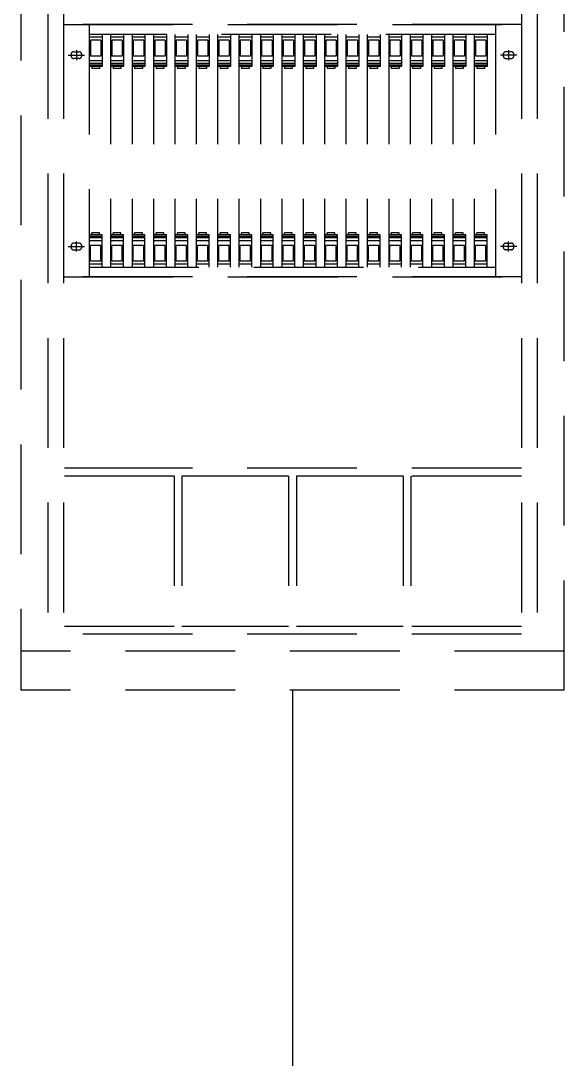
# Model space of a CAD drawing. Header units: millimetres. Extents: x 0 to 2521, y -5 to 594.
# Drawn here: x 2076.96 to 2101.73, y 333.28 to 380.62 of the extents above; entities that cross this region are included whole.
import ezdxf

# ---------------------------------------------------------------- set-up
doc = ezdxf.new("R2010")
doc.units = ezdxf.units.MM
doc.header["$LTSCALE"] = 10
doc.linetypes.add('A-DASHD01', pattern=[0.75, 0.5, -0.25])
doc.layers.add('CZ-SYMB', color=2, linetype='Continuous')
doc.layers.add('TT-CABL', color=4, linetype='Continuous')

msp = doc.modelspace()

# ---------------------------------------------------------------- linework, layer by layer
at = {"layer": 'CZ-SYMB', "linetype": 'A-DASHD01'}
for p, q in [((2076.957, 413.808), (2076.957, 350.11)), ((2076.957, 413.808), (2076.957, 350.11)), ((2101.728, 350.11), (2101.728, 413.808)), ((2101.728, 350.11), (2101.728, 413.808)), ((2078.195, 411.153), (2078.195, 351.879)), ((2078.195, 411.153), (2078.195, 351.879)), ((2078.903, 411.153), (2078.903, 351.879)), ((2078.903, 411.153), (2078.903, 351.879)), ((2099.782, 411.153), (2099.782, 351.879)), ((2099.782, 411.153), (2099.782, 351.879)), ((2100.489, 411.153), (2100.489, 351.879)), ((2100.489, 411.153), (2100.489, 351.879)), ((2099.781, 380.444), (2078.902, 380.444)), ((2078.902, 380.444), (2099.781, 380.444)), ((2080.08, 380.444), (2080.08, 368.943)), ((2098.601, 380.444), (2098.601, 368.943)), ((2098.601, 380.002), (2080.079, 380.002)), ((2080.668, 379.867), (2080.079, 379.867)), ((2080.609, 379.732), (2080.138, 379.732)), ((2080.138, 379.732), (2080.138, 379.005)), ((2080.609, 379.732), (2080.609, 379.005)), ((2080.668, 380.002), (2080.668, 378.532)), ((2081.054, 380.002), (2081.054, 369.386)), ((2081.643, 379.867), (2081.054, 379.867)), ((2081.584, 379.732), (2081.113, 379.732)), ((2081.113, 379.732), (2081.113, 379.005)), ((2081.584, 379.732), (2081.584, 379.005)), ((2081.643, 380.002), (2081.643, 378.532)), ((2082.028, 380.002), (2082.028, 369.386)), ((2082.618, 379.867), (2082.029, 379.867)), ((2082.559, 379.732), (2082.087, 379.732)), ((2082.087, 379.732), (2082.087, 379.005)), ((2082.559, 379.732), (2082.559, 379.005)), ((2082.618, 380.002), (2082.618, 378.532)), ((2083.003, 380.002), (2083.003, 369.386)), ((2083.592, 379.867), (2083.003, 379.867)), ((2083.533, 379.732), (2083.062, 379.732)), ((2083.062, 379.732), (2083.062, 379.005)), ((2083.533, 379.732), (2083.533, 379.005)), ((2083.592, 380.002), (2083.592, 378.532)), ((2083.978, 380.002), (2083.978, 369.386)), ((2084.567, 379.867), (2083.978, 379.867)), ((2084.508, 379.732), (2084.037, 379.732)), ((2084.037, 379.732), (2084.037, 379.005)), ((2084.508, 379.732), (2084.508, 379.005)), ((2084.567, 380.002), (2084.567, 378.532)), ((2084.953, 380.002), (2084.953, 369.386)), ((2085.542, 379.867), (2084.953, 379.867)), ((2085.483, 379.732), (2085.012, 379.732)), ((2085.012, 379.732), (2085.012, 379.005)), ((2085.483, 379.732), (2085.483, 379.005)), ((2085.542, 380.002), (2085.542, 378.532)), ((2085.928, 380.002), (2085.928, 369.386)), ((2086.517, 379.867), (2085.928, 379.867)), ((2086.458, 379.732), (2085.987, 379.732)), ((2085.987, 379.732), (2085.987, 379.005)), ((2086.458, 379.732), (2086.458, 379.005)), ((2086.517, 380.002), (2086.517, 378.532)), ((2086.903, 380.002), (2086.903, 369.386)), ((2087.492, 379.867), (2086.903, 379.867)), ((2087.433, 379.732), (2086.962, 379.732)), ((2086.962, 379.732), (2086.962, 379.005)), ((2087.433, 379.732), (2087.433, 379.005)), ((2087.492, 380.002), (2087.492, 378.532)), ((2087.877, 380.002), (2087.877, 369.386)), ((2088.467, 379.867), (2087.878, 379.867)), ((2088.408, 379.732), (2087.936, 379.732)), ((2087.936, 379.732), (2087.936, 379.005)), ((2088.408, 379.732), (2088.408, 379.005)), ((2088.467, 380.002), (2088.467, 378.532)), ((2088.852, 380.002), (2088.852, 369.386)), ((2089.441, 379.867), (2088.852, 379.867)), ((2089.382, 379.732), (2088.911, 379.732)), ((2088.911, 379.732), (2088.911, 379.005)), ((2089.382, 379.732), (2089.382, 379.005)), ((2089.441, 380.002), (2089.441, 378.532)), ((2089.827, 380.002), (2089.827, 369.386)), ((2090.416, 379.867), (2089.827, 379.867)), ((2090.357, 379.732), (2089.886, 379.732)), ((2089.886, 379.732), (2089.886, 379.005)), ((2090.357, 379.732), (2090.357, 379.005)), ((2090.416, 380.002), (2090.416, 378.532)), ((2090.802, 380.002), (2090.802, 369.386)), ((2091.391, 379.867), (2090.802, 379.867)), ((2091.332, 379.732), (2090.861, 379.732)), ((2090.861, 379.732), (2090.861, 379.005)), ((2091.332, 379.732), (2091.332, 379.005)), ((2091.391, 380.002), (2091.391, 378.532)), ((2091.777, 380.002), (2091.777, 369.386)), ((2092.366, 379.867), (2091.777, 379.867)), ((2092.307, 379.732), (2091.836, 379.732)), ((2091.836, 379.732), (2091.836, 379.005)), ((2092.307, 379.732), (2092.307, 379.005)), ((2092.366, 380.002), (2092.366, 378.532)), ((2092.752, 380.002), (2092.752, 369.386)), ((2093.341, 379.867), (2092.752, 379.867)), ((2093.282, 379.732), (2092.811, 379.732)), ((2092.811, 379.732), (2092.811, 379.005)), ((2093.282, 379.732), (2093.282, 379.005)), ((2093.341, 380.002), (2093.341, 378.532)), ((2093.726, 380.002), (2093.726, 369.386)), ((2094.316, 379.867), (2093.727, 379.867)), ((2094.257, 379.732), (2093.785, 379.732)), ((2093.785, 379.732), (2093.785, 379.005)), ((2094.257, 379.732), (2094.257, 379.005)), ((2094.316, 380.002), (2094.316, 378.532)), ((2094.701, 380.002), (2094.701, 369.386)), ((2095.29, 379.867), (2094.701, 379.867)), ((2095.231, 379.732), (2094.76, 379.732)), ((2094.76, 379.732), (2094.76, 379.005)), ((2095.231, 379.732), (2095.231, 379.005)), ((2095.29, 380.002), (2095.29, 378.532)), ((2095.676, 380.002), (2095.676, 369.386)), ((2096.265, 379.867), (2095.676, 379.867)), ((2096.206, 379.732), (2095.735, 379.732)), ((2095.735, 379.732), (2095.735, 379.005)), ((2096.206, 379.732), (2096.206, 379.005)), ((2096.265, 380.002), (2096.265, 378.532)), ((2096.651, 380.002), (2096.651, 369.386)), ((2097.24, 379.867), (2096.651, 379.867)), ((2097.181, 379.732), (2096.71, 379.732)), ((2096.71, 379.732), (2096.71, 379.005)), ((2097.181, 379.732), (2097.181, 379.005)), ((2097.24, 380.002), (2097.24, 378.532)), ((2097.626, 380.002), (2097.626, 369.386)), ((2098.215, 379.867), (2097.626, 379.867)), ((2098.156, 379.732), (2097.685, 379.732)), ((2097.685, 379.732), (2097.685, 379.005)), ((2098.156, 379.732), (2098.156, 379.005)), ((2098.215, 380.002), (2098.215, 378.532)), ((2079.493, 379.287), (2079.493, 378.824)), ((2099.19, 379.287), (2099.19, 378.824)), ((2079.122, 379.055), (2079.863, 379.055)), ((2080.668, 378.802), (2080.079, 378.802)), ((2080.609, 379.005), (2080.138, 379.005)), ((2081.643, 378.802), (2081.054, 378.802)), ((2081.584, 379.005), (2081.113, 379.005)), ((2082.618, 378.802), (2082.029, 378.802)), ((2082.559, 379.005), (2082.087, 379.005)), ((2083.592, 378.802), (2083.003, 378.802)), ((2083.533, 379.005), (2083.062, 379.005)), ((2084.567, 378.802), (2083.978, 378.802)), ((2084.508, 379.005), (2084.037, 379.005)), ((2085.542, 378.802), (2084.953, 378.802)), ((2085.483, 379.005), (2085.012, 379.005)), ((2086.517, 378.802), (2085.928, 378.802)), ((2086.458, 379.005), (2085.987, 379.005)), ((2087.492, 378.802), (2086.903, 378.802)), ((2087.433, 379.005), (2086.962, 379.005)), ((2088.467, 378.802), (2087.878, 378.802)), ((2088.408, 379.005), (2087.936, 379.005)), ((2089.441, 378.802), (2088.852, 378.802)), ((2089.382, 379.005), (2088.911, 379.005)), ((2090.416, 378.802), (2089.827, 378.802)), ((2090.357, 379.005), (2089.886, 379.005)), ((2091.391, 378.802), (2090.802, 378.802)), ((2091.332, 379.005), (2090.861, 379.005)), ((2092.366, 378.802), (2091.777, 378.802)), ((2092.307, 379.005), (2091.836, 379.005)), ((2093.341, 378.802), (2092.752, 378.802)), ((2093.282, 379.005), (2092.811, 379.005)), ((2094.316, 378.802), (2093.727, 378.802)), ((2094.257, 379.005), (2093.785, 379.005)), ((2095.29, 378.802), (2094.701, 378.802)), ((2095.231, 379.005), (2094.76, 379.005)), ((2096.265, 378.802), (2095.676, 378.802)), ((2096.206, 379.005), (2095.735, 379.005)), ((2097.24, 378.802), (2096.651, 378.802)), ((2097.181, 379.005), (2096.71, 379.005)), ((2098.215, 378.802), (2097.626, 378.802)), ((2098.156, 379.005), (2097.685, 379.005)), ((2099.56, 379.055), (2098.819, 379.055)), ((2080.668, 378.667), (2080.079, 378.667)), ((2080.668, 378.6), (2080.079, 378.6)), ((2080.668, 378.532), (2080.079, 378.532)), ((2080.197, 378.532), (2080.197, 378.438)), ((2080.55, 378.438), (2080.197, 378.438)), ((2080.55, 378.532), (2080.55, 378.438)), ((2081.643, 378.667), (2081.054, 378.667)), ((2081.643, 378.6), (2081.054, 378.6)), ((2081.643, 378.532), (2081.054, 378.532)), ((2081.171, 378.532), (2081.171, 378.438)), ((2081.525, 378.438), (2081.171, 378.438)), ((2081.525, 378.532), (2081.525, 378.438)), ((2082.618, 378.667), (2082.029, 378.667)), ((2082.618, 378.6), (2082.029, 378.6)), ((2082.618, 378.532), (2082.029, 378.532)), ((2082.146, 378.532), (2082.146, 378.438)), ((2082.5, 378.438), (2082.146, 378.438)), ((2082.5, 378.532), (2082.5, 378.438)), ((2083.592, 378.667), (2083.003, 378.667)), ((2083.592, 378.6), (2083.003, 378.6)), ((2083.592, 378.532), (2083.003, 378.532)), ((2083.121, 378.532), (2083.121, 378.438)), ((2083.475, 378.438), (2083.121, 378.438)), ((2083.475, 378.532), (2083.475, 378.438)), ((2084.567, 378.667), (2083.978, 378.667)), ((2084.567, 378.6), (2083.978, 378.6)), ((2084.567, 378.532), (2083.978, 378.532)), ((2084.096, 378.532), (2084.096, 378.438)), ((2084.449, 378.438), (2084.096, 378.438)), ((2084.449, 378.532), (2084.449, 378.438)), ((2085.542, 378.667), (2084.953, 378.667)), ((2085.542, 378.6), (2084.953, 378.6)), ((2085.542, 378.532), (2084.953, 378.532)), ((2085.071, 378.532), (2085.071, 378.438)), ((2085.424, 378.438), (2085.071, 378.438)), ((2085.424, 378.532), (2085.424, 378.438)), ((2086.517, 378.667), (2085.928, 378.667)), ((2086.517, 378.6), (2085.928, 378.6)), ((2086.517, 378.532), (2085.928, 378.532)), ((2086.046, 378.532), (2086.046, 378.438)), ((2086.399, 378.438), (2086.046, 378.438)), ((2086.399, 378.532), (2086.399, 378.438)), ((2087.492, 378.667), (2086.903, 378.667)), ((2087.492, 378.6), (2086.903, 378.6)), ((2087.492, 378.532), (2086.903, 378.532)), ((2087.021, 378.532), (2087.021, 378.438)), ((2087.374, 378.438), (2087.021, 378.438)), ((2087.374, 378.532), (2087.374, 378.438)), ((2088.467, 378.667), (2087.878, 378.667)), ((2088.467, 378.6), (2087.878, 378.6)), ((2088.467, 378.532), (2087.878, 378.532)), ((2087.995, 378.532), (2087.995, 378.438)), ((2088.349, 378.438), (2087.995, 378.438)), ((2088.349, 378.532), (2088.349, 378.438)), ((2089.441, 378.667), (2088.852, 378.667)), ((2089.441, 378.6), (2088.852, 378.6)), ((2089.441, 378.532), (2088.852, 378.532)), ((2088.97, 378.532), (2088.97, 378.438)), ((2089.324, 378.438), (2088.97, 378.438)), ((2089.324, 378.532), (2089.324, 378.438)), ((2090.416, 378.667), (2089.827, 378.667)), ((2090.416, 378.6), (2089.827, 378.6)), ((2090.416, 378.532), (2089.827, 378.532)), ((2089.945, 378.532), (2089.945, 378.438)), ((2090.298, 378.438), (2089.945, 378.438)), ((2090.298, 378.532), (2090.298, 378.438)), ((2091.391, 378.667), (2090.802, 378.667)), ((2091.391, 378.6), (2090.802, 378.6)), ((2091.391, 378.532), (2090.802, 378.532)), ((2090.92, 378.532), (2090.92, 378.438)), ((2091.273, 378.438), (2090.92, 378.438)), ((2091.273, 378.532), (2091.273, 378.438)), ((2092.366, 378.667), (2091.777, 378.667)), ((2092.366, 378.6), (2091.777, 378.6)), ((2092.366, 378.532), (2091.777, 378.532)), ((2091.895, 378.532), (2091.895, 378.438)), ((2092.248, 378.438), (2091.895, 378.438)), ((2092.248, 378.532), (2092.248, 378.438)), ((2093.341, 378.667), (2092.752, 378.667)), ((2093.341, 378.6), (2092.752, 378.6)), ((2093.341, 378.532), (2092.752, 378.532)), ((2092.87, 378.532), (2092.87, 378.438)), ((2093.223, 378.438), (2092.87, 378.438)), ((2093.223, 378.532), (2093.223, 378.438)), ((2094.316, 378.667), (2093.727, 378.667)), ((2094.316, 378.6), (2093.727, 378.6)), ((2094.316, 378.532), (2093.727, 378.532)), ((2093.844, 378.532), (2093.844, 378.438)), ((2094.198, 378.438), (2093.844, 378.438)), ((2094.198, 378.532), (2094.198, 378.438)), ((2095.29, 378.667), (2094.701, 378.667)), ((2095.29, 378.6), (2094.701, 378.6)), ((2095.29, 378.532), (2094.701, 378.532)), ((2094.819, 378.532), (2094.819, 378.438)), ((2095.173, 378.438), (2094.819, 378.438)), ((2095.173, 378.532), (2095.173, 378.438)), ((2096.265, 378.667), (2095.676, 378.667)), ((2096.265, 378.6), (2095.676, 378.6)), ((2096.265, 378.532), (2095.676, 378.532)), ((2095.794, 378.532), (2095.794, 378.438)), ((2096.147, 378.438), (2095.794, 378.438)), ((2096.147, 378.532), (2096.147, 378.438)), ((2097.24, 378.667), (2096.651, 378.667)), ((2097.24, 378.6), (2096.651, 378.6)), ((2097.24, 378.532), (2096.651, 378.532)), ((2096.769, 378.532), (2096.769, 378.438)), ((2097.122, 378.438), (2096.769, 378.438)), ((2097.122, 378.532), (2097.122, 378.438)), ((2098.215, 378.667), (2097.626, 378.667)), ((2098.215, 378.6), (2097.626, 378.6)), ((2098.215, 378.532), (2097.626, 378.532)), ((2097.744, 378.532), (2097.744, 378.438)), ((2098.097, 378.438), (2097.744, 378.438)), ((2098.097, 378.532), (2098.097, 378.438)), ((2080.668, 370.855), (2080.079, 370.855)), ((2080.668, 370.788), (2080.079, 370.788)), ((2080.668, 370.72), (2080.079, 370.72)), ((2080.55, 370.95), (2080.197, 370.95)), ((2080.197, 370.855), (2080.197, 370.95)), ((2080.55, 370.855), (2080.55, 370.95)), ((2080.668, 369.386), (2080.668, 370.855)), ((2081.643, 370.855), (2081.054, 370.855)), ((2081.643, 370.788), (2081.054, 370.788)), ((2081.643, 370.72), (2081.054, 370.72)), ((2081.171, 370.855), (2081.171, 370.95)), ((2081.525, 370.95), (2081.171, 370.95)), ((2081.525, 370.855), (2081.525, 370.95)), ((2081.643, 369.386), (2081.643, 370.855)), ((2082.618, 370.855), (2082.029, 370.855)), ((2082.618, 370.788), (2082.029, 370.788)), ((2082.618, 370.72), (2082.029, 370.72)), ((2082.5, 370.95), (2082.146, 370.95)), ((2082.146, 370.855), (2082.146, 370.95)), ((2082.5, 370.855), (2082.5, 370.95)), ((2082.618, 369.386), (2082.618, 370.855)), ((2083.592, 370.855), (2083.003, 370.855)), ((2083.592, 370.788), (2083.003, 370.788)), ((2083.592, 370.72), (2083.003, 370.72)), ((2083.121, 370.855), (2083.121, 370.95)), ((2083.475, 370.95), (2083.121, 370.95)), ((2083.475, 370.855), (2083.475, 370.95)), ((2083.592, 369.386), (2083.592, 370.855)), ((2084.567, 370.855), (2083.978, 370.855)), ((2084.567, 370.788), (2083.978, 370.788)), ((2084.567, 370.72), (2083.978, 370.72)), ((2084.096, 370.855), (2084.096, 370.95)), ((2084.449, 370.95), (2084.096, 370.95)), ((2084.449, 370.855), (2084.449, 370.95)), ((2084.567, 369.386), (2084.567, 370.855)), ((2085.542, 370.855), (2084.953, 370.855)), ((2085.542, 370.788), (2084.953, 370.788)), ((2085.542, 370.72), (2084.953, 370.72)), ((2085.424, 370.95), (2085.071, 370.95)), ((2085.071, 370.855), (2085.071, 370.95)), ((2085.424, 370.855), (2085.424, 370.95)), ((2085.542, 369.386), (2085.542, 370.855)), ((2086.517, 370.855), (2085.928, 370.855)), ((2086.517, 370.788), (2085.928, 370.788)), ((2086.517, 370.72), (2085.928, 370.72)), ((2086.046, 370.855), (2086.046, 370.95)), ((2086.399, 370.95), (2086.046, 370.95)), ((2086.399, 370.855), (2086.399, 370.95)), ((2086.517, 369.386), (2086.517, 370.855)), ((2087.492, 370.855), (2086.903, 370.855)), ((2087.492, 370.788), (2086.903, 370.788)), ((2087.492, 370.72), (2086.903, 370.72)), ((2087.021, 370.855), (2087.021, 370.95)), ((2087.374, 370.95), (2087.021, 370.95)), ((2087.374, 370.855), (2087.374, 370.95)), ((2087.492, 369.386), (2087.492, 370.855)), ((2088.467, 370.855), (2087.878, 370.855)), ((2088.467, 370.788), (2087.878, 370.788)), ((2088.467, 370.72), (2087.878, 370.72)), ((2088.349, 370.95), (2087.995, 370.95)), ((2087.995, 370.855), (2087.995, 370.95)), ((2088.349, 370.855), (2088.349, 370.95)), ((2088.467, 369.386), (2088.467, 370.855)), ((2089.441, 370.855), (2088.852, 370.855)), ((2089.441, 370.788), (2088.852, 370.788)), ((2089.441, 370.72), (2088.852, 370.72)), ((2089.324, 370.95), (2088.97, 370.95)), ((2088.97, 370.855), (2088.97, 370.95)), ((2089.324, 370.855), (2089.324, 370.95)), ((2089.441, 369.386), (2089.441, 370.855)), ((2090.416, 370.855), (2089.827, 370.855)), ((2090.416, 370.788), (2089.827, 370.788)), ((2090.416, 370.72), (2089.827, 370.72)), ((2089.945, 370.855), (2089.945, 370.95)), ((2090.298, 370.95), (2089.945, 370.95)), ((2090.298, 370.855), (2090.298, 370.95)), ((2090.416, 369.386), (2090.416, 370.855)), ((2091.391, 370.855), (2090.802, 370.855)), ((2091.391, 370.788), (2090.802, 370.788)), ((2091.391, 370.72), (2090.802, 370.72)), ((2091.273, 370.95), (2090.92, 370.95)), ((2090.92, 370.855), (2090.92, 370.95)), ((2091.273, 370.855), (2091.273, 370.95)), ((2091.391, 369.386), (2091.391, 370.855)), ((2092.366, 370.855), (2091.777, 370.855)), ((2092.366, 370.788), (2091.777, 370.788)), ((2092.366, 370.72), (2091.777, 370.72)), ((2091.895, 370.855), (2091.895, 370.95)), ((2092.248, 370.95), (2091.895, 370.95)), ((2092.248, 370.855), (2092.248, 370.95)), ((2092.366, 369.386), (2092.366, 370.855)), ((2093.341, 370.855), (2092.752, 370.855)), ((2093.341, 370.788), (2092.752, 370.788)), ((2093.341, 370.72), (2092.752, 370.72)), ((2092.87, 370.855), (2092.87, 370.95)), ((2093.223, 370.95), (2092.87, 370.95)), ((2093.223, 370.855), (2093.223, 370.95)), ((2093.341, 369.386), (2093.341, 370.855)), ((2094.316, 370.855), (2093.727, 370.855)), ((2094.316, 370.788), (2093.727, 370.788)), ((2094.316, 370.72), (2093.727, 370.72)), ((2093.844, 370.855), (2093.844, 370.95)), ((2094.198, 370.95), (2093.844, 370.95)), ((2094.198, 370.855), (2094.198, 370.95)), ((2094.316, 369.386), (2094.316, 370.855)), ((2095.29, 370.855), (2094.701, 370.855)), ((2095.29, 370.788), (2094.701, 370.788)), ((2095.29, 370.72), (2094.701, 370.72)), ((2094.819, 370.855), (2094.819, 370.95)), ((2095.173, 370.95), (2094.819, 370.95)), ((2095.173, 370.855), (2095.173, 370.95)), ((2095.29, 369.386), (2095.29, 370.855)), ((2096.265, 370.855), (2095.676, 370.855)), ((2096.265, 370.788), (2095.676, 370.788)), ((2096.265, 370.72), (2095.676, 370.72)), ((2095.794, 370.855), (2095.794, 370.95)), ((2096.147, 370.95), (2095.794, 370.95)), ((2096.147, 370.855), (2096.147, 370.95)), ((2096.265, 369.386), (2096.265, 370.855)), ((2097.24, 370.855), (2096.651, 370.855)), ((2097.24, 370.788), (2096.651, 370.788)), ((2097.24, 370.72), (2096.651, 370.72)), ((2096.769, 370.855), (2096.769, 370.95)), ((2097.122, 370.95), (2096.769, 370.95)), ((2097.122, 370.855), (2097.122, 370.95)), ((2097.24, 369.386), (2097.24, 370.855)), ((2098.215, 370.855), (2097.626, 370.855)), ((2098.215, 370.788), (2097.626, 370.788)), ((2098.215, 370.72), (2097.626, 370.72)), ((2097.744, 370.855), (2097.744, 370.95)), ((2098.097, 370.95), (2097.744, 370.95)), ((2098.097, 370.855), (2098.097, 370.95)), ((2098.215, 369.386), (2098.215, 370.855)), ((2079.122, 370.332), (2079.863, 370.332)), ((2079.493, 370.1), (2079.493, 370.563)), ((2080.668, 370.585), (2080.079, 370.585)), ((2080.609, 370.383), (2080.138, 370.383)), ((2080.138, 369.655), (2080.138, 370.383)), ((2080.609, 369.655), (2080.609, 370.383)), ((2081.643, 370.585), (2081.054, 370.585)), ((2081.113, 369.655), (2081.113, 370.383)), ((2081.584, 370.383), (2081.113, 370.383)), ((2081.584, 369.655), (2081.584, 370.383)), ((2082.618, 370.585), (2082.029, 370.585)), ((2082.559, 370.383), (2082.087, 370.383)), ((2082.087, 369.655), (2082.087, 370.383)), ((2082.559, 369.655), (2082.559, 370.383)), ((2083.592, 370.585), (2083.003, 370.585)), ((2083.062, 369.655), (2083.062, 370.383)), ((2083.533, 370.383), (2083.062, 370.383)), ((2083.533, 369.655), (2083.533, 370.383)), ((2084.567, 370.585), (2083.978, 370.585)), ((2084.037, 369.655), (2084.037, 370.383)), ((2084.508, 370.383), (2084.037, 370.383)), ((2084.508, 369.655), (2084.508, 370.383)), ((2085.542, 370.585), (2084.953, 370.585)), ((2085.483, 370.383), (2085.012, 370.383)), ((2085.012, 369.655), (2085.012, 370.383)), ((2085.483, 369.655), (2085.483, 370.383)), ((2086.517, 370.585), (2085.928, 370.585)), ((2085.987, 369.655), (2085.987, 370.383)), ((2086.458, 370.383), (2085.987, 370.383)), ((2086.458, 369.655), (2086.458, 370.383)), ((2087.492, 370.585), (2086.903, 370.585)), ((2086.962, 369.655), (2086.962, 370.383)), ((2087.433, 370.383), (2086.962, 370.383)), ((2087.433, 369.655), (2087.433, 370.383)), ((2088.467, 370.585), (2087.878, 370.585)), ((2088.408, 370.383), (2087.936, 370.383)), ((2087.936, 369.655), (2087.936, 370.383)), ((2088.408, 369.655), (2088.408, 370.383)), ((2089.441, 370.585), (2088.852, 370.585)), ((2089.382, 370.383), (2088.911, 370.383)), ((2088.911, 369.655), (2088.911, 370.383)), ((2089.382, 369.655), (2089.382, 370.383)), ((2090.416, 370.585), (2089.827, 370.585)), ((2089.886, 369.655), (2089.886, 370.383)), ((2090.357, 370.383), (2089.886, 370.383)), ((2090.357, 369.655), (2090.357, 370.383)), ((2091.391, 370.585), (2090.802, 370.585)), ((2091.332, 370.383), (2090.861, 370.383)), ((2090.861, 369.655), (2090.861, 370.383)), ((2091.332, 369.655), (2091.332, 370.383)), ((2092.366, 370.585), (2091.777, 370.585)), ((2091.836, 369.655), (2091.836, 370.383)), ((2092.307, 370.383), (2091.836, 370.383)), ((2092.307, 369.655), (2092.307, 370.383)), ((2093.341, 370.585), (2092.752, 370.585)), ((2093.282, 370.383), (2092.811, 370.383)), ((2092.811, 369.655), (2092.811, 370.383)), ((2093.282, 369.655), (2093.282, 370.383)), ((2094.316, 370.585), (2093.727, 370.585)), ((2094.257, 370.383), (2093.785, 370.383)), ((2093.785, 369.655), (2093.785, 370.383)), ((2094.257, 369.655), (2094.257, 370.383)), ((2095.29, 370.585), (2094.701, 370.585)), ((2094.76, 369.655), (2094.76, 370.383)), ((2095.231, 370.383), (2094.76, 370.383)), ((2095.231, 369.655), (2095.231, 370.383)), ((2096.265, 370.585), (2095.676, 370.585)), ((2095.735, 369.655), (2095.735, 370.383)), ((2096.206, 370.383), (2095.735, 370.383)), ((2096.206, 369.655), (2096.206, 370.383)), ((2097.24, 370.585), (2096.651, 370.585)), ((2097.181, 370.383), (2096.71, 370.383)), ((2096.71, 369.655), (2096.71, 370.383)), ((2097.181, 369.655), (2097.181, 370.383)), ((2098.215, 370.585), (2097.626, 370.585)), ((2097.685, 369.655), (2097.685, 370.383)), ((2098.156, 370.383), (2097.685, 370.383)), ((2098.156, 369.655), (2098.156, 370.383)), ((2099.56, 370.332), (2098.819, 370.332)), ((2099.19, 370.1), (2099.19, 370.563)), ((2080.668, 369.521), (2080.079, 369.521)), ((2080.079, 369.386), (2098.601, 369.386)), ((2080.609, 369.655), (2080.138, 369.655)), ((2081.643, 369.521), (2081.054, 369.521)), ((2081.584, 369.655), (2081.113, 369.655)), ((2082.618, 369.521), (2082.029, 369.521)), ((2082.559, 369.655), (2082.087, 369.655)), ((2083.592, 369.521), (2083.003, 369.521)), ((2083.533, 369.655), (2083.062, 369.655)), ((2084.567, 369.521), (2083.978, 369.521)), ((2084.508, 369.655), (2084.037, 369.655)), ((2085.542, 369.521), (2084.953, 369.521)), ((2085.483, 369.655), (2085.012, 369.655)), ((2086.517, 369.521), (2085.928, 369.521)), ((2086.458, 369.655), (2085.987, 369.655)), ((2087.492, 369.521), (2086.903, 369.521)), ((2087.433, 369.655), (2086.962, 369.655)), ((2088.467, 369.521), (2087.878, 369.521)), ((2088.408, 369.655), (2087.936, 369.655)), ((2089.441, 369.521), (2088.852, 369.521)), ((2089.382, 369.655), (2088.911, 369.655)), ((2090.416, 369.521), (2089.827, 369.521)), ((2090.357, 369.655), (2089.886, 369.655)), ((2091.391, 369.521), (2090.802, 369.521)), ((2091.332, 369.655), (2090.861, 369.655)), ((2092.366, 369.521), (2091.777, 369.521)), ((2092.307, 369.655), (2091.836, 369.655)), ((2093.341, 369.521), (2092.752, 369.521)), ((2093.282, 369.655), (2092.811, 369.655)), ((2094.316, 369.521), (2093.727, 369.521)), ((2094.257, 369.655), (2093.785, 369.655)), ((2095.29, 369.521), (2094.701, 369.521)), ((2095.231, 369.655), (2094.76, 369.655)), ((2096.265, 369.521), (2095.676, 369.521)), ((2096.206, 369.655), (2095.735, 369.655)), ((2097.24, 369.521), (2096.651, 369.521)), ((2097.181, 369.655), (2096.71, 369.655)), ((2098.215, 369.521), (2097.626, 369.521)), ((2098.156, 369.655), (2097.685, 369.655)), ((2078.901, 368.943), (2099.78, 368.943)), ((2099.78, 368.943), (2078.901, 368.943)), ((2078.901, 368.943), (2099.78, 368.943)), ((2078.901, 368.943), (2099.78, 368.943)), ((2099.78, 368.943), (2078.901, 368.943)), ((2099.782, 360.221), (2078.903, 360.221)), ((2083.946, 360.221), (2078.903, 360.221)), ((2083.946, 359.867), (2078.903, 359.867)), ((2083.946, 359.867), (2083.946, 353.01)), ((2084.299, 359.867), (2084.299, 353.01)), ((2089.165, 359.867), (2084.299, 359.867)), ((2089.165, 359.867), (2089.165, 353.01)), ((2094.385, 359.867), (2089.519, 359.867)), ((2089.519, 359.867), (2089.519, 353.01)), ((2094.385, 359.867), (2094.385, 353.01)), ((2094.739, 359.867), (2094.739, 353.01)), ((2099.782, 359.867), (2094.739, 359.867)), ((2083.946, 353.01), (2078.903, 353.01)), ((2089.165, 353.01), (2084.299, 353.01)), ((2094.385, 353.01), (2089.519, 353.01)), ((2099.782, 353.01), (2094.739, 353.01)), ((2099.782, 352.656), (2078.903, 352.656)), ((2101.728, 351.879), (2076.957, 351.879)), ((2101.728, 350.11), (2076.957, 350.11))]:
    msp.add_line(p, q, dxfattribs=at)
for points in [[(2079.374, 379.21), (2079.611, 379.21, -0.324709), (2079.729, 379.125, -0.158775), (2079.729, 378.986, -0.324709), (2079.611, 378.901), (2079.374, 378.901, -0.324709), (2079.257, 378.986, -0.158775), (2079.257, 379.125, -0.324709)], [(2099.308, 379.21), (2099.071, 379.21, 0.324709), (2098.954, 379.125, 0.158775), (2098.954, 378.986, 0.324709), (2099.071, 378.901), (2099.308, 378.901, 0.324709), (2099.426, 378.986, 0.158775), (2099.426, 379.125, 0.324709)], [(2079.374, 370.178), (2079.611, 370.178, 0.324709), (2079.729, 370.263, 0.158775), (2079.729, 370.401, 0.324709), (2079.611, 370.486), (2079.374, 370.486, 0.324709), (2079.257, 370.401, 0.158775), (2079.257, 370.263, 0.324709)], [(2099.308, 370.178), (2099.071, 370.178, -0.324709), (2098.954, 370.263, -0.158775), (2098.954, 370.401, -0.324709), (2099.071, 370.486), (2099.308, 370.486, -0.324709), (2099.426, 370.401, -0.158775), (2099.426, 370.263, -0.324709)]]:
    msp.add_lwpolyline(points, format="xyb", close=True, dxfattribs=at)
at = {"layer": 'TT-CABL', "flags": 128}
msp.add_lwpolyline([(2089.342, 350.11), (2089.342, 316.245)], dxfattribs=at)

doc.saveas('drawing.dxf')
